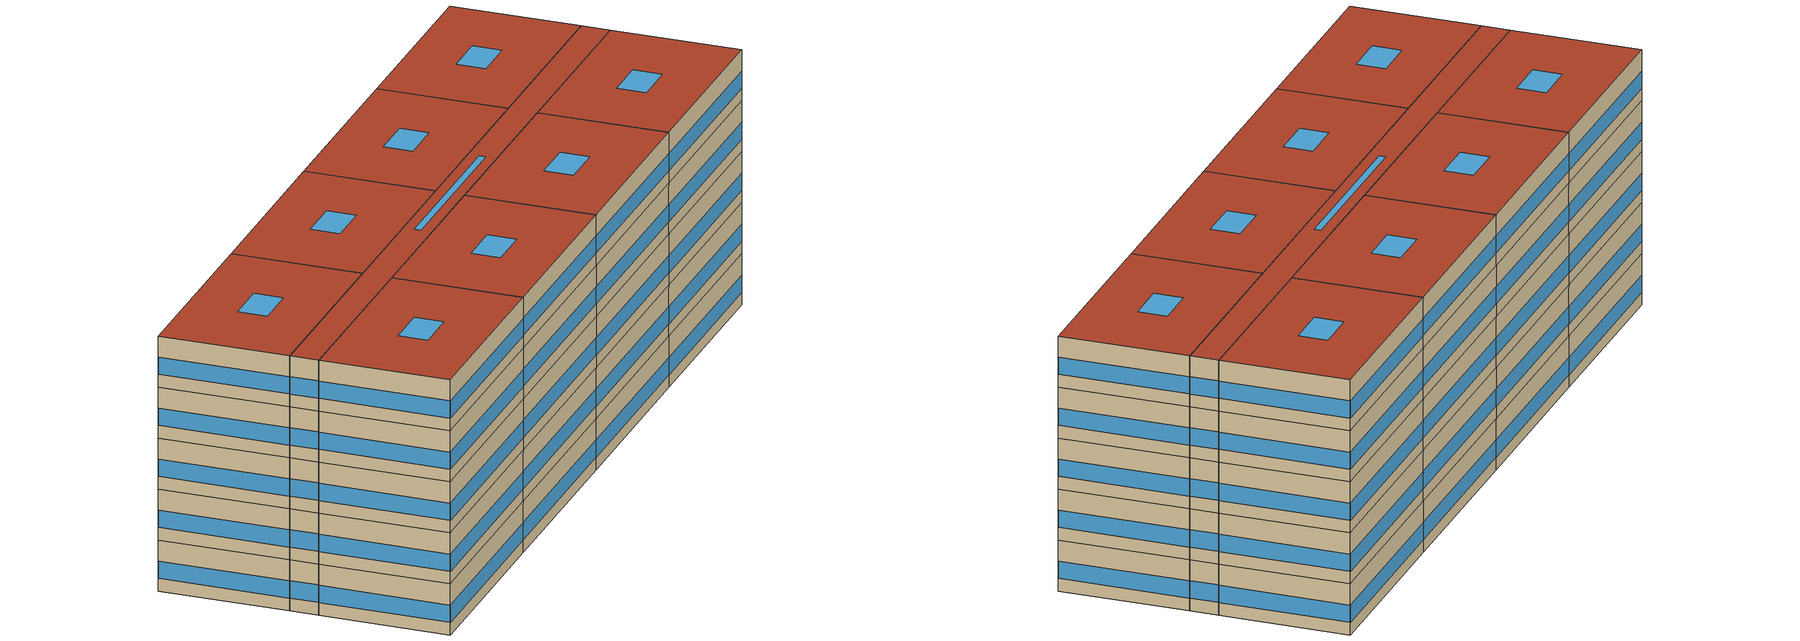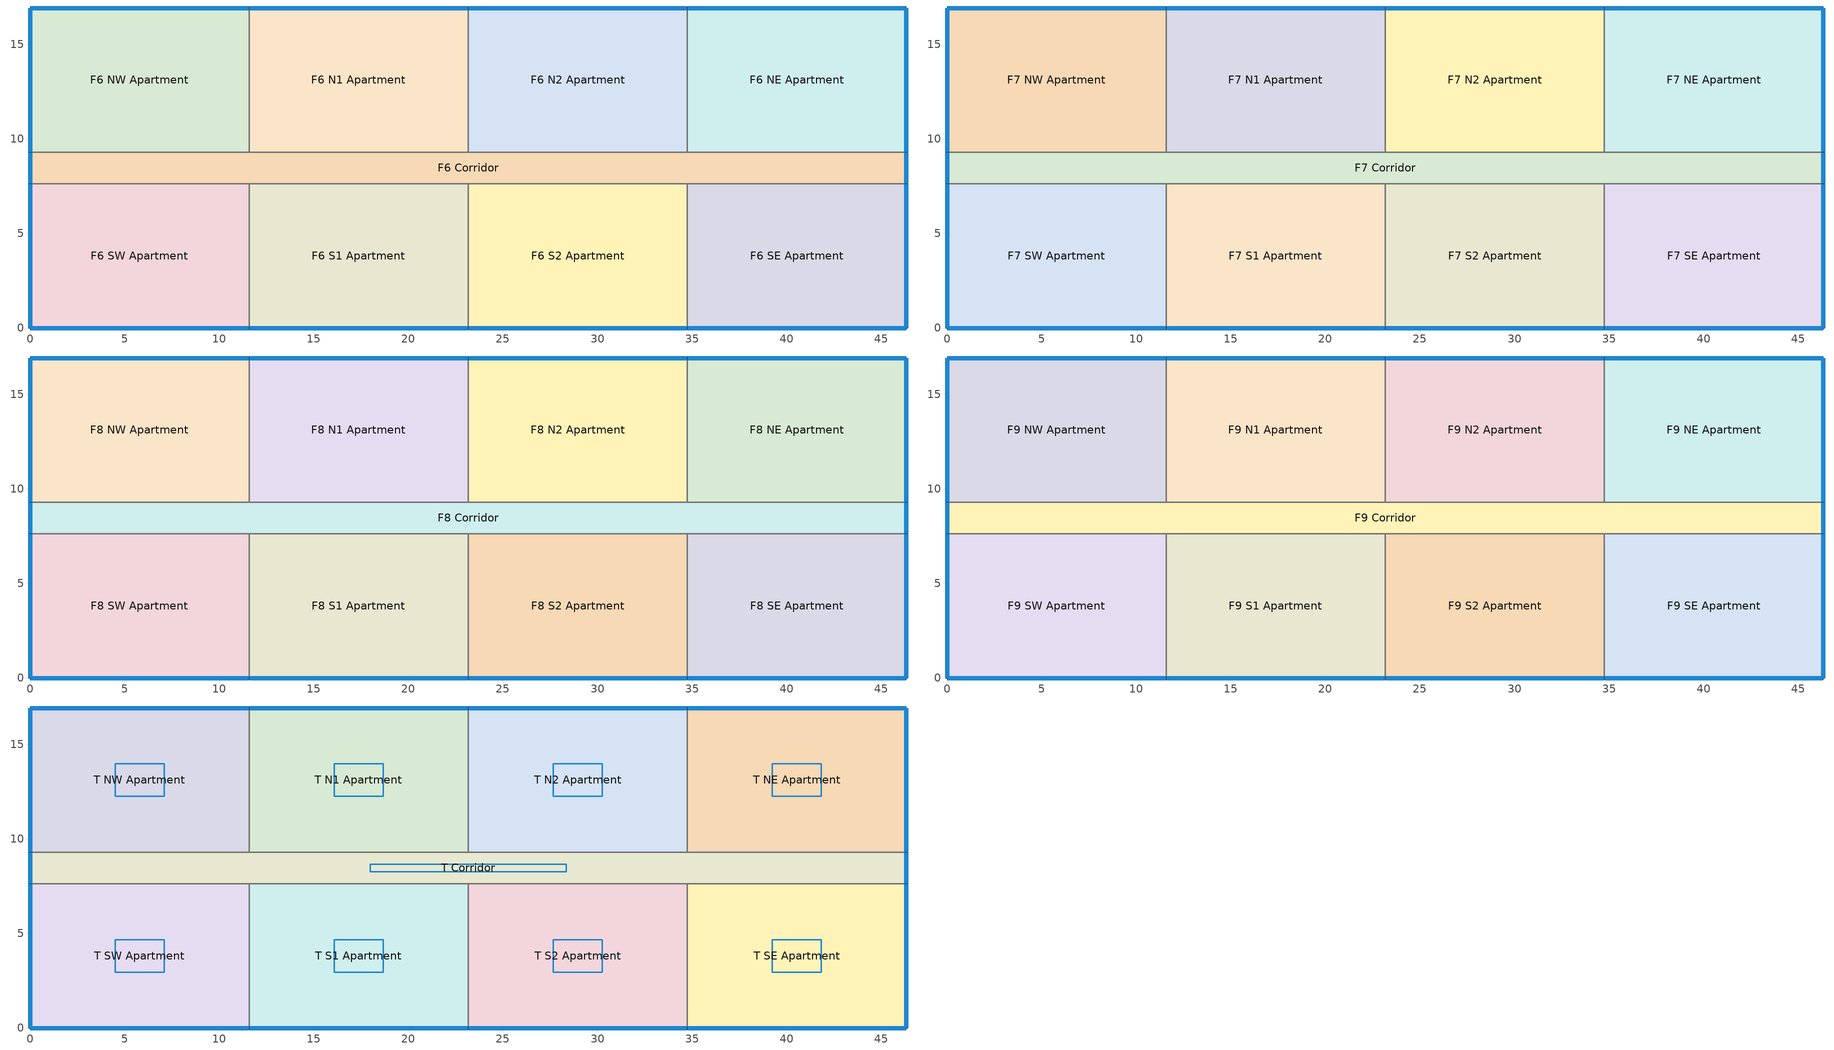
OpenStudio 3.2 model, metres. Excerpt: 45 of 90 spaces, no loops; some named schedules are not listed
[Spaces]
F6 S2 Apartment
 floor to M S2 Apartment: 34.75,7.62 34.75,0 23.16,0 23.16,7.62 z15.24
 wall outside: 23.16,0 34.75,0 z15.24:18.29
 wall to F6 Corridor: 34.75,7.62 23.16,7.62 z15.24:18.29
 wall to F6 S1 Apartment: 23.16,7.62 23.16,0 z15.24:18.29
 wall to F6 SE Apartment: 34.75,0 34.75,7.62 z15.24:18.29
 window (BTAP-Ext-FixedWindow:U=0.220 SHGC=0.600): 23.19,0 34.72,0 z16:17.02
F6 NE Apartment
 floor to M NE Apartment: 46.33,16.92 46.33,9.3 34.75,9.3 34.75,16.92 z15.24
 wall outside: 46.33,9.3 46.33,16.92 34.75,16.92 z15.24:18.29
 wall to F6 N2 Apartment: 34.75,16.92 34.75,9.3 z15.24:18.29
 wall to F6 Corridor: 34.75,9.3 46.33,9.3 z15.24:18.29
 window (BTAP-Ext-FixedWindow:U=0.220 SHGC=0.600): 46.33,9.32 46.33,16.89 / 46.3,16.92 34.77,16.92 z16:17.02
F6 S1 Apartment
 floor to M S1 Apartment: 23.16,7.62 23.16,0 11.58,0 11.58,7.62 z15.24
 wall outside: 11.58,0 23.16,0 z15.24:18.29
 wall to F6 SW Apartment: 11.58,7.62 11.58,0 z15.24:18.29
 wall to F6 Corridor: 23.16,7.62 11.58,7.62 z15.24:18.29
 window (BTAP-Ext-FixedWindow:U=0.220 SHGC=0.600): 11.61,0 23.14,0 z16:17.02
F6 Corridor
 floor to M Corridor: 46.33,9.3 46.33,7.62 0,7.62 0,9.3 z15.24
 wall outside: 46.33,7.62 46.33,9.3 / 0,9.3 0,7.62 z15.24:18.29
 wall to F6 N1 Apartment: 23.16,9.3 11.58,9.3 z15.24:18.29
 wall to F6 SE Apartment: 34.75,7.62 46.33,7.62 z15.24:18.29
 wall to F6 SW Apartment: 0,7.62 11.58,7.62 z15.24:18.29
 wall to F6 N2 Apartment: 34.75,9.3 23.16,9.3 z15.24:18.29
 wall to F6 NW Apartment: 11.58,9.3 0,9.3 z15.24:18.29
 window (BTAP-Ext-FixedWindow:U=0.220 SHGC=0.600): 46.33,7.65 46.33,9.27 / 0,9.27 0,7.65 z16:17.05
F6 SE Apartment
 floor to M SE Apartment: 46.33,7.62 46.33,0 34.75,0 34.75,7.62 z15.24
 wall outside: 34.75,0 46.33,0 46.33,7.62 z15.24:18.29
 window (BTAP-Ext-FixedWindow:U=0.220 SHGC=0.600): 46.33,0.03 46.33,7.59 / 34.77,0 46.3,0 z16:17.02
F6 N1 Apartment
 floor to M N1 Apartment: 23.16,16.92 23.16,9.3 11.58,9.3 11.58,16.92 z15.24
 wall outside: 23.16,16.92 11.58,16.92 z15.24:18.29
 wall to F6 N2 Apartment: 23.16,9.3 23.16,16.92 z15.24:18.29
 wall to F6 NW Apartment: 11.58,16.92 11.58,9.3 z15.24:18.29
 window (BTAP-Ext-FixedWindow:U=0.220 SHGC=0.600): 23.14,16.92 11.61,16.92 z16:17.02
F6 NW Apartment
 floor to M NW Apartment: 11.58,16.92 11.58,9.3 0,9.3 0,16.92 z15.24
 wall outside: 11.58,16.92 0,16.92 0,9.3 z15.24:18.29
 window (BTAP-Ext-FixedWindow:U=0.220 SHGC=0.600): 11.56,16.92 0.03,16.92 / 0,16.89 0,9.32 z16:17.02
F6 N2 Apartment
 floor to M N2 Apartment: 34.75,16.92 34.75,9.3 23.16,9.3 23.16,16.92 z15.24
 wall outside: 34.75,16.92 23.16,16.92 z15.24:18.29
 window (BTAP-Ext-FixedWindow:U=0.220 SHGC=0.600): 34.72,16.92 23.19,16.92 z16:17.02
F6 SW Apartment
 floor to M SW Apartment: 11.58,7.62 11.58,0 0,0 0,7.62 z15.24
 wall outside: 0,7.62 0,0 11.58,0 z15.24:18.29
 window (BTAP-Ext-FixedWindow:U=0.220 SHGC=0.600): 0.03,0 11.56,0 / 0,7.59 0,0.03 z16:17.02
F7 SE Apartment
 floor to F6 SE Apartment: 46.33,7.62 46.33,0 34.75,0 34.75,7.62 z18.29
 wall outside: 34.75,0 46.33,0 46.33,7.62 z18.29:21.33
 wall to F7 S2 Apartment: 34.75,7.62 34.75,0 z18.29:21.33
 wall to F7 Corridor: 46.33,7.62 34.75,7.62 z18.29:21.33
 window (BTAP-Ext-FixedWindow:U=0.220 SHGC=0.600): 46.33,0.03 46.33,7.59 / 34.77,0 46.3,0 z19.05:20.07
F7 N2 Apartment
 floor to F6 N2 Apartment: 34.75,16.92 34.75,9.3 23.16,9.3 23.16,16.92 z18.29
 wall outside: 34.75,16.92 23.16,16.92 z18.29:21.33
 wall to F7 Corridor: 23.16,9.3 34.75,9.3 z18.29:21.33
 wall to F7 NE Apartment: 34.75,9.3 34.75,16.92 z18.29:21.33
 wall to F7 N1 Apartment: 23.16,16.92 23.16,9.3 z18.29:21.33
 window (BTAP-Ext-FixedWindow:U=0.220 SHGC=0.600): 34.72,16.92 23.19,16.92 z19.05:20.07
F7 NE Apartment
 floor to F6 NE Apartment: 46.33,16.92 46.33,9.3 34.75,9.3 34.75,16.92 z18.29
 wall outside: 46.33,9.3 46.33,16.92 34.75,16.92 z18.29:21.33
 wall to F7 Corridor: 34.75,9.3 46.33,9.3 z18.29:21.33
 window (BTAP-Ext-FixedWindow:U=0.220 SHGC=0.600): 46.33,9.32 46.33,16.89 / 46.3,16.92 34.77,16.92 z19.05:20.07
F7 S2 Apartment
 floor to F6 S2 Apartment: 34.75,7.62 34.75,0 23.16,0 23.16,7.62 z18.29
 wall outside: 23.16,0 34.75,0 z18.29:21.33
 wall to F7 Corridor: 34.75,7.62 23.16,7.62 z18.29:21.33
 wall to F7 S1 Apartment: 23.16,7.62 23.16,0 z18.29:21.33
 window (BTAP-Ext-FixedWindow:U=0.220 SHGC=0.600): 23.19,0 34.72,0 z19.05:20.07
F7 NW Apartment
 floor to F6 NW Apartment: 11.58,16.92 11.58,9.3 0,9.3 0,16.92 z18.29
 wall outside: 11.58,16.92 0,16.92 0,9.3 z18.29:21.33
 wall to F7 Corridor: 0,9.3 11.58,9.3 z18.29:21.33
 wall to F7 N1 Apartment: 11.58,9.3 11.58,16.92 z18.29:21.33
 window (BTAP-Ext-FixedWindow:U=0.220 SHGC=0.600): 11.56,16.92 0.03,16.92 / 0,16.89 0,9.32 z19.05:20.07
F7 N1 Apartment
 floor to F6 N1 Apartment: 23.16,16.92 23.16,9.3 11.58,9.3 11.58,16.92 z18.29
 wall outside: 23.16,16.92 11.58,16.92 z18.29:21.33
 wall to F7 Corridor: 11.58,9.3 23.16,9.3 z18.29:21.33
 window (BTAP-Ext-FixedWindow:U=0.220 SHGC=0.600): 23.14,16.92 11.61,16.92 z19.05:20.07
F7 S1 Apartment
 floor to F6 S1 Apartment: 23.16,7.62 23.16,0 11.58,0 11.58,7.62 z18.29
 wall outside: 11.58,0 23.16,0 z18.29:21.33
 wall to F7 Corridor: 23.16,7.62 11.58,7.62 z18.29:21.33
 wall to F7 SW Apartment: 11.58,7.62 11.58,0 z18.29:21.33
 window (BTAP-Ext-FixedWindow:U=0.220 SHGC=0.600): 11.61,0 23.14,0 z19.05:20.07
F7 Corridor
 floor to F6 Corridor: 46.33,9.3 46.33,7.62 0,7.62 0,9.3 z18.29
 wall outside: 0,9.3 0,7.62 / 46.33,7.62 46.33,9.3 z18.29:21.33
 wall to F7 SW Apartment: 0,7.62 11.58,7.62 z18.29:21.33
 window (BTAP-Ext-FixedWindow:U=0.220 SHGC=0.600): 46.33,7.65 46.33,9.27 / 0,9.27 0,7.65 z19.05:20.1
F7 SW Apartment
 floor to F6 SW Apartment: 11.58,7.62 11.58,0 0,0 0,7.62 z18.29
 wall outside: 0,7.62 0,0 11.58,0 z18.29:21.33
 window (BTAP-Ext-FixedWindow:U=0.220 SHGC=0.600): 0.03,0 11.56,0 / 0,7.59 0,0.03 z19.05:20.07
F8 SW Apartment
 floor to F7 SW Apartment: 11.58,7.62 11.58,0 0,0 0,7.62 z21.33
 wall outside: 0,7.62 0,0 11.58,0 z21.33:24.38
 wall to F8 Corridor: 11.58,7.62 0,7.62 z21.33:24.38
 wall to F8 S1 Apartment: 11.58,0 11.58,7.62 z21.33:24.38
 window (BTAP-Ext-FixedWindow:U=0.220 SHGC=0.600): 0.03,0 11.56,0 / 0,7.59 0,0.03 z22.1:23.12
F8 N1 Apartment
 floor to F7 N1 Apartment: 23.16,16.92 23.16,9.3 11.58,9.3 11.58,16.92 z21.33
 wall outside: 23.16,16.92 11.58,16.92 z21.33:24.38
 wall to F8 NW Apartment: 11.58,16.92 11.58,9.3 z21.33:24.38
 wall to F8 Corridor: 11.58,9.3 23.16,9.3 z21.33:24.38
 wall to F8 N2 Apartment: 23.16,9.3 23.16,16.92 z21.33:24.38
 window (BTAP-Ext-FixedWindow:U=0.220 SHGC=0.600): 23.14,16.92 11.61,16.92 z22.1:23.12
F8 N2 Apartment
 floor to F7 N2 Apartment: 34.75,16.92 34.75,9.3 23.16,9.3 23.16,16.92 z21.33
 wall outside: 34.75,16.92 23.16,16.92 z21.33:24.38
 wall to F8 Corridor: 23.16,9.3 34.75,9.3 z21.33:24.38
 wall to F8 NE Apartment: 34.75,9.3 34.75,16.92 z21.33:24.38
 window (BTAP-Ext-FixedWindow:U=0.220 SHGC=0.600): 34.72,16.92 23.19,16.92 z22.1:23.12
F8 Corridor
 floor to F7 Corridor: 46.33,9.3 46.33,7.62 0,7.62 0,9.3 z21.33
 wall outside: 46.33,7.62 46.33,9.3 / 0,9.3 0,7.62 z21.33:24.38
 wall to F8 S1 Apartment: 11.58,7.62 23.16,7.62 z21.33:24.38
 wall to F8 SE Apartment: 34.75,7.62 46.33,7.62 z21.33:24.38
 wall to F8 NE Apartment: 46.33,9.3 34.75,9.3 z21.33:24.38
 wall to F8 NW Apartment: 11.58,9.3 0,9.3 z21.33:24.38
 wall to F8 S2 Apartment: 23.16,7.62 34.75,7.62 z21.33:24.38
 window (BTAP-Ext-FixedWindow:U=0.220 SHGC=0.600): 46.33,7.65 46.33,9.27 / 0,9.27 0,7.65 z22.1:23.14
F8 S1 Apartment
 floor to F7 S1 Apartment: 23.16,7.62 23.16,0 11.58,0 11.58,7.62 z21.33
 wall outside: 11.58,0 23.16,0 z21.33:24.38
 wall to F8 S2 Apartment: 23.16,0 23.16,7.62 z21.33:24.38
 window (BTAP-Ext-FixedWindow:U=0.220 SHGC=0.600): 11.61,0 23.14,0 z22.1:23.12
F8 S2 Apartment
 floor to F7 S2 Apartment: 34.75,7.62 34.75,0 23.16,0 23.16,7.62 z21.33
 wall outside: 23.16,0 34.75,0 z21.33:24.38
 wall to F8 SE Apartment: 34.75,0 34.75,7.62 z21.33:24.38
 window (BTAP-Ext-FixedWindow:U=0.220 SHGC=0.600): 23.19,0 34.72,0 z22.1:23.12
F8 SE Apartment
 floor to F7 SE Apartment: 46.33,7.62 46.33,0 34.75,0 34.75,7.62 z21.33
 wall outside: 34.75,0 46.33,0 46.33,7.62 z21.33:24.38
 window (BTAP-Ext-FixedWindow:U=0.220 SHGC=0.600): 46.33,0.03 46.33,7.59 / 34.77,0 46.3,0 z22.1:23.12
F8 NW Apartment
 floor to F7 NW Apartment: 11.58,16.92 11.58,9.3 0,9.3 0,16.92 z21.33
 wall outside: 11.58,16.92 0,16.92 0,9.3 z21.33:24.38
 window (BTAP-Ext-FixedWindow:U=0.220 SHGC=0.600): 11.56,16.92 0.03,16.92 / 0,16.89 0,9.32 z22.1:23.12
F8 NE Apartment
 floor to F7 NE Apartment: 46.33,16.92 46.33,9.3 34.75,9.3 34.75,16.92 z21.33
 wall outside: 46.33,9.3 46.33,16.92 34.75,16.92 z21.33:24.38
 window (BTAP-Ext-FixedWindow:U=0.220 SHGC=0.600): 46.33,9.32 46.33,16.89 / 46.3,16.92 34.77,16.92 z22.1:23.12
F9 SE Apartment
 floor to F8 SE Apartment: 46.33,7.62 46.33,0 34.75,0 34.75,7.62 z24.38
 wall outside: 34.75,0 46.33,0 46.33,7.62 z24.38:27.43
 wall to F9 S2 Apartment: 34.75,7.62 34.75,0 z24.38:27.43
 wall to F9 Corridor: 46.33,7.62 34.75,7.62 z24.38:27.43
 window (BTAP-Ext-FixedWindow:U=0.220 SHGC=0.600): 46.33,0.03 46.33,7.59 z25.14:26.17; 34.77,0 46.3,0 z25.14:26.16
F9 N2 Apartment
 floor to F8 N2 Apartment: 34.75,16.92 34.75,9.3 23.16,9.3 23.16,16.92 z24.38
 wall outside: 34.75,16.92 23.16,16.92 z24.38:27.43
 wall to F9 NE Apartment: 34.75,9.3 34.75,16.92 z24.38:27.43
 wall to F9 Corridor: 23.16,9.3 34.75,9.3 z24.38:27.43
 wall to F9 N1 Apartment: 23.16,16.92 23.16,9.3 z24.38:27.43
 window (BTAP-Ext-FixedWindow:U=0.220 SHGC=0.600): 34.72,16.92 23.19,16.92 z25.14:26.16
F9 SW Apartment
 floor to F8 SW Apartment: 11.58,7.62 11.58,0 0,0 0,7.62 z24.38
 wall outside: 0,7.62 0,0 11.58,0 z24.38:27.43
 wall to F9 Corridor: 11.58,7.62 0,7.62 z24.38:27.43
 wall to F9 S1 Apartment: 11.58,0 11.58,7.62 z24.38:27.43
 window (BTAP-Ext-FixedWindow:U=0.220 SHGC=0.600): 0.03,0 11.56,0 z25.14:26.16; 0,7.59 0,0.03 z25.14:26.17
F9 Corridor
 floor to F8 Corridor: 46.33,9.3 46.33,7.62 0,7.62 0,9.3 z24.38
 wall outside: 0,9.3 0,7.62 / 46.33,7.62 46.33,9.3 z24.38:27.43
 wall to F9 NE Apartment: 46.33,9.3 34.75,9.3 z24.38:27.43
 wall to F9 NW Apartment: 11.58,9.3 0,9.3 z24.38:27.43
 wall to F9 S1 Apartment: 11.58,7.62 23.16,7.62 z24.38:27.43
 wall to F9 N1 Apartment: 23.16,9.3 11.58,9.3 z24.38:27.43
 wall to F9 S2 Apartment: 23.16,7.62 34.75,7.62 z24.38:27.43
 window (BTAP-Ext-FixedWindow:U=0.220 SHGC=0.600): 46.33,7.65 46.33,9.27 / 0,9.27 0,7.65 z25.14:26.19
F9 NE Apartment
 floor to F8 NE Apartment: 46.33,16.92 46.33,9.3 34.75,9.3 34.75,16.92 z24.38
 wall outside: 46.33,9.3 46.33,16.92 34.75,16.92 z24.38:27.43
 window (BTAP-Ext-FixedWindow:U=0.220 SHGC=0.600): 46.33,9.32 46.33,16.89 z25.14:26.17; 46.3,16.92 34.77,16.92 z25.14:26.16
F9 S1 Apartment
 floor to F8 S1 Apartment: 23.16,7.62 23.16,0 11.58,0 11.58,7.62 z24.38
 wall outside: 11.58,0 23.16,0 z24.38:27.43
 wall to F9 S2 Apartment: 23.16,0 23.16,7.62 z24.38:27.43
 window (BTAP-Ext-FixedWindow:U=0.220 SHGC=0.600): 11.61,0 23.14,0 z25.14:26.16
F9 S2 Apartment
 floor to F8 S2 Apartment: 34.75,7.62 34.75,0 23.16,0 23.16,7.62 z24.38
 wall outside: 23.16,0 34.75,0 z24.38:27.43
 window (BTAP-Ext-FixedWindow:U=0.220 SHGC=0.600): 23.19,0 34.72,0 z25.14:26.16
F9 NW Apartment
 floor to F8 NW Apartment: 11.58,16.92 11.58,9.3 0,9.3 0,16.92 z24.38
 wall outside: 11.58,16.92 0,16.92 0,9.3 z24.38:27.43
 wall to F9 N1 Apartment: 11.58,9.3 11.58,16.92 z24.38:27.43
 window (BTAP-Ext-FixedWindow:U=0.220 SHGC=0.600): 11.56,16.92 0.03,16.92 z25.14:26.16; 0,16.89 0,9.32 z25.14:26.17
F9 N1 Apartment
 floor to F8 N1 Apartment: 23.16,16.92 23.16,9.3 11.58,9.3 11.58,16.92 z24.38
 wall outside: 23.16,16.92 11.58,16.92 z24.38:27.43
 window (BTAP-Ext-FixedWindow:U=0.220 SHGC=0.600): 23.14,16.92 11.61,16.92 z25.14:26.16
T N1 Apartment
 floor to F9 N1 Apartment: 23.16,16.92 23.16,9.3 11.58,9.3 11.58,16.92 z27.43
 wall outside: 23.16,16.92 11.58,16.92 z27.43:30.48
 wall to T NW Apartment: 11.58,16.92 11.58,9.3 z27.43:30.48
 wall to T Corridor: 11.58,9.3 23.16,9.3 z27.43:30.48
 wall to T N2 Apartment: 23.16,9.3 23.16,16.92 z27.43:30.48
 window (BTAP-Ext-FixedWindow:U=0.220 SHGC=0.600): 23.14,16.92 11.61,16.92 z28.19:29.21
 roof outside: 23.16,9.3 23.16,16.92 11.58,16.92 11.58,9.3 z30.48
 skylight (BTAP-Ext-Skylights:U=0.220 SHGC=0.600): 18.67,12.25 18.67,13.96 16.08,13.96 16.08,12.25 z30.48
T N2 Apartment
 floor to F9 N2 Apartment: 34.75,16.92 34.75,9.3 23.16,9.3 23.16,16.92 z27.43
 wall outside: 34.75,16.92 23.16,16.92 z27.43:30.48
 wall to T NE Apartment: 34.75,9.3 34.75,16.92 z27.43:30.48
 wall to T Corridor: 23.16,9.3 34.75,9.3 z27.43:30.48
 window (BTAP-Ext-FixedWindow:U=0.220 SHGC=0.600): 34.72,16.92 23.19,16.92 z28.19:29.21
 roof outside: 34.75,9.3 34.75,16.92 23.16,16.92 23.16,9.3 z30.48
 skylight (BTAP-Ext-Skylights:U=0.220 SHGC=0.600): 30.25,12.25 30.25,13.96 27.66,13.96 27.66,12.25 z30.48
T S2 Apartment
 floor to F9 S2 Apartment: 34.75,7.62 34.75,0 23.16,0 23.16,7.62 z27.43
 wall outside: 23.16,0 34.75,0 z27.43:30.48
 wall to T Corridor: 34.75,7.62 23.16,7.62 z27.43:30.48
 wall to T S1 Apartment: 23.16,7.62 23.16,0 z27.43:30.48
 wall to T SE Apartment: 34.75,0 34.75,7.62 z27.43:30.48
 window (BTAP-Ext-FixedWindow:U=0.220 SHGC=0.600): 23.19,0 34.72,0 z28.19:29.21
 roof outside: 34.75,0 34.75,7.62 23.16,7.62 23.16,0 z30.48
 skylight (BTAP-Ext-Skylights:U=0.220 SHGC=0.600): 30.25,2.96 30.25,4.66 27.66,4.66 27.66,2.96 z30.48
T SW Apartment
 floor to F9 SW Apartment: 11.58,7.62 11.58,0 0,0 0,7.62 z27.43
 wall outside: 0,7.62 0,0 11.58,0 z27.43:30.48
 wall to T Corridor: 11.58,7.62 0,7.62 z27.43:30.48
 wall to T S1 Apartment: 11.58,0 11.58,7.62 z27.43:30.48
 window (BTAP-Ext-FixedWindow:U=0.220 SHGC=0.600): 0.03,0 11.56,0 / 0,7.59 0,0.03 z28.19:29.21
 roof outside: 11.58,0 11.58,7.62 0,7.62 0,0 z30.48
 skylight (BTAP-Ext-Skylights:U=0.220 SHGC=0.600): 7.09,2.96 7.09,4.66 4.5,4.66 4.5,2.96 z30.48
T SE Apartment
 floor to F9 SE Apartment: 46.33,7.62 46.33,0 34.75,0 34.75,7.62 z27.43
 wall outside: 34.75,0 46.33,0 46.33,7.62 z27.43:30.48
 wall to T Corridor: 46.33,7.62 34.75,7.62 z27.43:30.48
 window (BTAP-Ext-FixedWindow:U=0.220 SHGC=0.600): 46.33,0.03 46.33,7.59 / 34.77,0 46.3,0 z28.19:29.21
 roof outside: 46.33,0 46.33,7.62 34.75,7.62 34.75,0 z30.48
 skylight (BTAP-Ext-Skylights:U=0.220 SHGC=0.600): 41.83,2.96 41.83,4.66 39.24,4.66 39.24,2.96 z30.48
T S1 Apartment
 floor to F9 S1 Apartment: 23.16,7.62 23.16,0 11.58,0 11.58,7.62 z27.43
 wall outside: 11.58,0 23.16,0 z27.43:30.48
 wall to T Corridor: 23.16,7.62 11.58,7.62 z27.43:30.48
 window (BTAP-Ext-FixedWindow:U=0.220 SHGC=0.600): 11.61,0 23.14,0 z28.19:29.21
 roof outside: 23.16,0 23.16,7.62 11.58,7.62 11.58,0 z30.48
 skylight (BTAP-Ext-Skylights:U=0.220 SHGC=0.600): 18.67,2.96 18.67,4.66 16.08,4.66 16.08,2.96 z30.48
T Corridor
 floor to F9 Corridor: 46.33,9.3 46.33,7.62 0,7.62 0,9.3 z27.43
 wall outside: 0,9.3 0,7.62 / 46.33,7.62 46.33,9.3 z27.43:30.48
 wall to T NE Apartment: 46.33,9.3 34.75,9.3 z27.43:30.48
 wall to T NW Apartment: 11.58,9.3 0,9.3 z27.43:30.48
 window (BTAP-Ext-FixedWindow:U=0.220 SHGC=0.600): 46.33,7.65 46.33,9.27 / 0,9.27 0,7.65 z28.19:29.24
 roof outside: 46.33,7.62 46.33,9.3 0,9.3 0,7.62 z30.48
 skylight (BTAP-Ext-Skylights:U=0.220 SHGC=0.600): 28.34,8.27 28.34,8.65 17.98,8.65 17.98,8.27 z30.48
T NE Apartment
 floor to F9 NE Apartment: 46.33,16.92 46.33,9.3 34.75,9.3 34.75,16.92 z27.43
 wall outside: 46.33,9.3 46.33,16.92 34.75,16.92 z27.43:30.48
 window (BTAP-Ext-FixedWindow:U=0.220 SHGC=0.600): 46.33,9.32 46.33,16.89 / 46.3,16.92 34.77,16.92 z28.19:29.21
 roof outside: 46.33,9.3 46.33,16.92 34.75,16.92 34.75,9.3 z30.48
 skylight (BTAP-Ext-Skylights:U=0.220 SHGC=0.600): 41.83,12.25 41.83,13.96 39.24,13.96 39.24,12.25 z30.48
T NW Apartment
 floor to F9 NW Apartment: 11.58,16.92 11.58,9.3 0,9.3 0,16.92 z27.43
 wall outside: 11.58,16.92 0,16.92 0,9.3 z27.43:30.48
 window (BTAP-Ext-FixedWindow:U=0.220 SHGC=0.600): 11.56,16.92 0.03,16.92 / 0,16.89 0,9.32 z28.19:29.21
 roof outside: 11.58,9.3 11.58,16.92 0,16.92 0,9.3 z30.48
 skylight (BTAP-Ext-Skylights:U=0.220 SHGC=0.600): 7.09,12.25 7.09,13.96 4.5,13.96 4.5,12.25 z30.48
[Site]
Calgary Intl AP_AB_CAN: Latitude {deg}=51.114; Longitude {deg}=-114.02; Time Zone {hr}=-7; Elevation {m}=1084.1; Terrain=City
[Building]
HighriseApartment: North Axis {deg}=0; Default Construction Set=BTAP-Mass at hdd = 5000.0; Standards Number of Stories=10; Standards Number of Above Ground Stories=10; Standards Template=NECB2011; Standards Building Type=HighriseApartment
[Site:WaterMainsTemperature]
Calculation Method=Correlation; Annual Average Outdoor Air Temperature {C}=5; Maximum Difference In Monthly Average Outdoor Air Temperatures {deltaC}=23.3
[Site:GroundTemperature:BuildingSurface]
19.527, 19.502, 19.536, 19.598, 20.002, 21.64, 22.225, 22.375, 21.449, 20.121, 19.802, 19.633
[SizingPeriod:DesignDay] Barometric Pressure {Pa}=88961; Sky Clearness=0; Rain Indicator=0; Snow Indicator=0; Day of Month=21; Daylight Saving Time Indicator=0; Humidity Indicating Type=Wetbulb; Dry-Bulb Temperature Range Modifier Type=DefaultMultipliers
Name | Maximum Dry-Bulb Temperature {C} | Daily Dry-Bulb Temperature Range {deltaC} | Humidity Indicating Conditions at Maximum Dry-Bulb | Wind Speed {m/s} | Wind Direction {deg} | Month | Day Type | Solar Model Indicator | ASHRAE Taub | ASHRAE Taud
Calgary Intl AP Ann Clg .4% Condns DB=>MWB | 28.5 | 12.1 | 16.1 | 4.5 | 160 | 7 | SummerDesignDay | ASHRAETau | 0.339 | 2.421
Calgary Intl AP Ann Htg 99.6% Condns DB | -28.5 | 0 | -28.5 | 2.9 | 200 | 1 | WinterDesignDay | ASHRAEClearSky
[Material:NoMass] Roughness=Smooth; Thermal Absorptance=0.9; Solar Absorptance=0.7
Name | Thermal Resistance {m2-K/W} | Visible Absorptance
Typical Carpet Pad; Typical Carpet Pad 1 | 0.21648 | 0.8
Typical Insulation 1 | 5.91238 | 0.7
Typical Insulation 2 | 4.49096 | 0.7
Typical Insulation 3 | 6.17282 | 0.7
Typical Carpet Pad 2 | 1.25503 | 0.8
Typical Carpet Pad 3; Typical Carpet Pad 4 | 3.45515 | 0.8
Typical Insulation 4 | 0.454528 | 0.7
Typical Insulation 5 | 0.454545 | 0.7
[Material]
Name | Roughness | Thickness {m} | Conductivity {W/m-K} | Density {kg/m3} | Specific Heat {J/kg-K} | Thermal Absorptance | Solar Absorptance | Visible Absorptance
G05 25mm wood | MediumSmooth | 0.0254 | 0.15 | 608 | 1630 | 0.9 | 0.5 | 0.5
100mm Normalweight concrete floor 1 | MediumSmooth | 0.1016 | 2.31 | 2322 | 832
G01 13mm gypsum board 1 | Smooth | 0.0127 | 0.16 | 800 | 1090 | 0.9 | 0.7 | 0.5
4 in. Normalweight Concrete Floor 1 | MediumRough | 0.1016 | 2.31 | 2322 | 832 | 0.9 | 0.7 | 0.7
1IN Stucco 1 | Smooth | 0.0253 | 0.6918 | 1858 | 837 | 0.9 | 0.7 | 0.92
8IN CONCRETE HW RefBldg 1 | Rough | 0.2032 | 1.311 | 2240 | 836.8 | 0.9 | 0.7 | 0.7
1/2IN Gypsum 1 | Smooth | 0.0127 | 0.16 | 784.9 | 830 | 0.9 | 0.4 | 0.4
Metal Roof Surface 1; F08 Metal surface 1 | Smooth | 0.0008 | 45.28 | 7824 | 500 | 0.9 | 0.7 | 0.7
6 in. Normalweight Concrete Floor 1; 6 in. Normalweight Concrete Floor 2; 6 in. Normalweight Concrete Floor 3 | MediumRough | 0.1524 | 2.31 | 2322 | 832 | 0.9 | 0.7 | 0.7
[Construction]
BTAP-Int-Partition; BTAP-Int-Door: G05 25mm wood
BTAP-Int-Floor: 100mm Normalweight concrete floor 1, Typical Carpet Pad
BTAP-Int-Wall: G01 13mm gypsum board 1, G01 13mm gypsum board 1
BTAP-Int-Ceiling: Typical Carpet Pad, 100mm Normalweight concrete floor 1
BTAP-Int-Window: SimpleGlazing
BTAP-Ext-Floor-Mass:U-0.162: Typical Insulation 1, 4 in. Normalweight Concrete Floor 1, Typical Carpet Pad 1
BTAP-Ext-Wall-Mass:U-0.21: 1IN Stucco 1, 8IN CONCRETE HW RefBldg 1, Typical Insulation 2, 1/2IN Gypsum 1
BTAP-Ext-Roof-Metal:U-0.162: Metal Roof Surface 1, Typical Insulation 3
BTAP-Grnd-Floor-Mass:U-0.757: 6 in. Normalweight Concrete Floor 1, Typical Carpet Pad 2
BTAP-Grnd-Wall-Mass:U-0.284: 6 in. Normalweight Concrete Floor 2, Typical Carpet Pad 3
BTAP-Grnd-Roof-Mass:U-0.284: 6 in. Normalweight Concrete Floor 3, Typical Carpet Pad 4
BTAP-Ext-FixedWindow:U=0.220 SHGC=0.600; BTAP-Ext-GlassDoors:U=0.220 SHGC=0.600; BTAP-Ext-Skylights:U=0.220 SHGC=0.600; BTAP-Ext-DaylightDomes:U=0.220 SHGC=0.600; BTAP-Ext-DaylightDiffuser:U=0.220 SHGC=0.600: SimpleGlazing:U=0.220 SHGC=0.600
BTAP-Ext-Door:U-2.2: F08 Metal surface 1, Typical Insulation 4
BTAP-Ext-OverHeadDoor:U-2.2: Typical Insulation 5
[DefaultConstructionSet]
BTAP-Mass at hdd = 5000.0: Default Exterior Surface Constructions=BTAP-Mass at hdd = 5000.0; Default Interior Surface Constructions=Default Surface Constructions 2; Default Ground Contact Surface Constructions=BTAP-Mass at hdd = 5000.0 1; Default Exterior SubSurface Constructions=BTAP-Mass at hdd = 5000.0; Default Interior SubSurface Constructions=Default Sub Surface Constructions 2; Interior Partition Construction=BTAP-Int-Partition
[DefaultSurfaceConstructions]
Name | Floor Construction | Wall Construction | Roof Ceiling Construction
Default Surface Constructions 2 | BTAP-Int-Floor | BTAP-Int-Wall | BTAP-Int-Ceiling
BTAP-Mass at hdd = 5000.0 | BTAP-Ext-Floor-Mass:U-0.162 | BTAP-Ext-Wall-Mass:U-0.21 | BTAP-Ext-Roof-Metal:U-0.162
BTAP-Mass at hdd = 5000.0 1 | BTAP-Grnd-Floor-Mass:U-0.757 | BTAP-Grnd-Wall-Mass:U-0.284 | BTAP-Grnd-Roof-Mass:U-0.284
[DefaultSubSurfaceConstructions]
Name | Fixed Window Construction | Operable Window Construction | Door Construction | Glass Door Construction | Overhead Door Construction | Skylight Construction | Tubular Daylight Dome Construction | Tubular Daylight Diffuser Construction
Default Sub Surface Constructions 2 | BTAP-Int-Window | BTAP-Int-Window | BTAP-Int-Door
BTAP-Mass at hdd = 5000.0 | BTAP-Ext-FixedWindow:U=0.220 SHGC=0.600 | BTAP-Ext-FixedWindow:U=0.220 SHGC=0.600 | BTAP-Ext-Door:U-2.2 | BTAP-Ext-GlassDoors:U=0.220 SHGC=0.600 | BTAP-Ext-OverHeadDoor:U-2.2 | BTAP-Ext-Skylights:U=0.220 SHGC=0.600 | BTAP-Ext-DaylightDomes:U=0.220 SHGC=0.600 | BTAP-Ext-DaylightDiffuser:U=0.220 SHGC=0.600
[WindowMaterial:SimpleGlazingSystem] U-Factor {W/m2-K}=2.2; Solar Heat Gain Coefficient=0.6; Visible Transmittance=0.21
SimpleGlazing; SimpleGlazing:U=0.220 SHGC=0.600
[Space] Part of Total Floor Area=Yes
Name | Space Type | Building Story | Thermal Zone
F8 SE Apartment | Space Function Dwelling Unit(s) | Building Story 8 | DU_BT=Space Function_ST=Dwelling Unit(s)_FL=Building Story 8_SCHG 1
F8 SW Apartment | Space Function Dwelling Unit(s) | Building Story 8 | DU_BT=Space Function_ST=Dwelling Unit(s)_FL=Building Story 8_SCHG 4
F6 NE Apartment | Space Function Dwelling Unit(s) | Building Story 6 | DU_BT=Space Function_ST=Dwelling Unit(s)_FL=Building Story 6_SCHG 5
F9 SE Apartment | Space Function Dwelling Unit(s) | Building Story 9 | DU_BT=Space Function_ST=Dwelling Unit(s)_FL=Building Story 9_SCHG 2
F6 S1 Apartment | Space Function Dwelling Unit(s) | Building Story 6 | DU_BT=Space Function_ST=Dwelling Unit(s)_FL=Building Story 6_SCHG 3
F7 S1 Apartment | Space Function Dwelling Unit(s) | Building Story 7 | DU_BT=Space Function_ST=Dwelling Unit(s)_FL=Building Story 7_SCHG 6
F7 SE Apartment | Space Function Dwelling Unit(s) | Building Story 7 | DU_BT=Space Function_ST=Dwelling Unit(s)_FL=Building Story 7_SCHG 4
F6 SE Apartment | Space Function Dwelling Unit(s) | Building Story 6 | DU_BT=Space Function_ST=Dwelling Unit(s)_FL=Building Story 6_SCHG 4
F7 NW Apartment | Space Function Dwelling Unit(s) | Building Story 7 | DU_BT=Space Function_ST=Dwelling Unit(s)_FL=Building Story 7_SCHG 3
F7 N2 Apartment | Space Function Dwelling Unit(s) | Building Story 7 | DU_BT=Space Function_ST=Dwelling Unit(s)_FL=Building Story 7_SCHG 1
F7 SW Apartment | Space Function Dwelling Unit(s) | Building Story 7 | DU_BT=Space Function_ST=Dwelling Unit(s)_FL=Building Story 7_SCHG 2
F8 N1 Apartment | Space Function Dwelling Unit(s) | Building Story 8 | DU_BT=Space Function_ST=Dwelling Unit(s)_FL=Building Story 8_SCHG 2
F7 NE Apartment | Space Function Dwelling Unit(s) | Building Story 7 | DU_BT=Space Function_ST=Dwelling Unit(s)_FL=Building Story 7_SCHG
F8 N2 Apartment | Space Function Dwelling Unit(s) | Building Story 8 | DU_BT=Space Function_ST=Dwelling Unit(s)_FL=Building Story 8_SCHG
F9 S1 Apartment | Space Function Dwelling Unit(s) | Building Story 9 | DU_BT=Space Function_ST=Dwelling Unit(s)_FL=Building Story 9_SCHG 3
F6 S2 Apartment | Space Function Dwelling Unit(s) | Building Story 6 | DU_BT=Space Function_ST=Dwelling Unit(s)_FL=Building Story 6_SCHG 2
F9 NW Apartment | Space Function Dwelling Unit(s) | Building Story 9 | DU_BT=Space Function_ST=Dwelling Unit(s)_FL=Building Story 9_SCHG 7
T S2 Apartment | Space Function Dwelling Unit(s) | Building Story 10 | DU_BT=Space Function_ST=Dwelling Unit(s)_FL=Building Story 10_SCHG 3
T N1 Apartment | Space Function Dwelling Unit(s) | Building Story 10 | DU_BT=Space Function_ST=Dwelling Unit(s)_FL=Building Story 10_SCHG 2
F6 Corridor | Space Function Corr. < 2.4m wide-sch-G | Building Story 6 | WILD_ST=Corr. < 2.4m wide-sch-G_FL=Building Story 6_SCH=G
F7 S2 Apartment | Space Function Dwelling Unit(s) | Building Story 7 | DU_BT=Space Function_ST=Dwelling Unit(s)_FL=Building Story 7_SCHG 5
F9 NE Apartment | Space Function Dwelling Unit(s) | Building Story 9 | DU_BT=Space Function_ST=Dwelling Unit(s)_FL=Building Story 9_SCHG 1
F8 NE Apartment | Space Function Dwelling Unit(s) | Building Story 8 | DU_BT=Space Function_ST=Dwelling Unit(s)_FL=Building Story 8_SCHG 5
T N2 Apartment | Space Function Dwelling Unit(s) | Building Story 10 | DU_BT=Space Function_ST=Dwelling Unit(s)_FL=Building Story 10_SCHG 6
F9 N2 Apartment | Space Function Dwelling Unit(s) | Building Story 9 | DU_BT=Space Function_ST=Dwelling Unit(s)_FL=Building Story 9_SCHG 6
F9 S2 Apartment | Space Function Dwelling Unit(s) | Building Story 9 | DU_BT=Space Function_ST=Dwelling Unit(s)_FL=Building Story 9_SCHG 4
T SW Apartment | Space Function Dwelling Unit(s) | Building Story 10 | DU_BT=Space Function_ST=Dwelling Unit(s)_FL=Building Story 10_SCHG 4
F8 Corridor | Space Function Corr. < 2.4m wide-sch-G | Building Story 8 | WILD_ST=Corr. < 2.4m wide-sch-G_FL=Building Story 8_SCH=G
F8 S1 Apartment | Space Function Dwelling Unit(s) | Building Story 8 | DU_BT=Space Function_ST=Dwelling Unit(s)_FL=Building Story 8_SCHG 7
F7 N1 Apartment | Space Function Dwelling Unit(s) | Building Story 7 | DU_BT=Space Function_ST=Dwelling Unit(s)_FL=Building Story 7_SCHG 7
F8 NW Apartment | Space Function Dwelling Unit(s) | Building Story 8 | DU_BT=Space Function_ST=Dwelling Unit(s)_FL=Building Story 8_SCHG 6
T S1 Apartment | Space Function Dwelling Unit(s) | Building Story 10 | DU_BT=Space Function_ST=Dwelling Unit(s)_FL=Building Story 10_SCHG 5
F9 N1 Apartment | Space Function Dwelling Unit(s) | Building Story 9 | DU_BT=Space Function_ST=Dwelling Unit(s)_FL=Building Story 9_SCHG 5
F6 N1 Apartment | Space Function Dwelling Unit(s) | Building Story 6 | DU_BT=Space Function_ST=Dwelling Unit(s)_FL=Building Story 6_SCHG 7
F8 S2 Apartment | Space Function Dwelling Unit(s) | Building Story 8 | DU_BT=Space Function_ST=Dwelling Unit(s)_FL=Building Story 8_SCHG 3
F6 N2 Apartment | Space Function Dwelling Unit(s) | Building Story 6 | DU_BT=Space Function_ST=Dwelling Unit(s)_FL=Building Story 6_SCHG 6
T SE Apartment | Space Function Dwelling Unit(s) | Building Story 10 | DU_BT=Space Function_ST=Dwelling Unit(s)_FL=Building Story 10_SCHG 7
T NW Apartment | Space Function Dwelling Unit(s) | Building Story 10 | DU_BT=Space Function_ST=Dwelling Unit(s)_FL=Building Story 10_SCHG
F9 SW Apartment | Space Function Dwelling Unit(s) | Building Story 9 | DU_BT=Space Function_ST=Dwelling Unit(s)_FL=Building Story 9_SCHG
F9 Corridor | Space Function Corr. < 2.4m wide-sch-G | Building Story 9 | WILD_ST=Corr. < 2.4m wide-sch-G_FL=Building Story 9_SCH=G
T NE Apartment | Space Function Dwelling Unit(s) | Building Story 10 | DU_BT=Space Function_ST=Dwelling Unit(s)_FL=Building Story 10_SCHG 1
F6 NW Apartment | Space Function Dwelling Unit(s) | Building Story 6 | DU_BT=Space Function_ST=Dwelling Unit(s)_FL=Building Story 6_SCHG 1
T Corridor | Space Function Corr. < 2.4m wide-sch-G | Building Story 10 | WILD_ST=Corr. < 2.4m wide-sch-G_FL=Building Story 10_SCH=G
F7 Corridor | Space Function Corr. < 2.4m wide-sch-G | Building Story 7 | WILD_ST=Corr. < 2.4m wide-sch-G_FL=Building Story 7_SCH=G
F6 SW Apartment | Space Function Dwelling Unit(s) | Building Story 6 | DU_BT=Space Function_ST=Dwelling Unit(s)_FL=Building Story 6_SCHG
[BuildingStory]
Name | Nominal Z Coordinate {m}
Building Story 6 | 15.2393
Building Story 7 | 18.2871
Building Story 8 | 21.3349
Building Story 9 | 24.3828
Building Story 10 | 27.4307
[SpaceType] Standards Building Type=Space Function
Name | Default Schedule Set | Design Specification Outdoor Air Object | Standards Space Type
Space Function Corr. < 2.4m wide-sch-G | Space Function Corr. < 2.4m wide-sch-G Schedule Set | Space Function Corr. < 2.4m wide-sch-G Ventilation | Corr. < 2.4m wide-sch-G
Space Function Dwelling Unit(s) | Space Function Dwelling Unit(s) Schedule Set | Space Function Dwelling Unit(s) Ventilation | Dwelling Unit(s)
[People:Definition] Number of People Calculation Method=People/Area; Fraction Radiant=0.3
Name | People per Space Floor Area {person/m2}
Space Function Corr. < 2.4m wide-sch-G People Definition | 0.0100104
Space Function Dwelling Unit(s) People Definition | 0.0166841
[People] Work Efficiency Schedule=Work Efficiency Schedule; Clothing Insulation Schedule=Clothing Schedule; Air Velocity Schedule=Air Velocity Schedule; Multiplier=1
Name | People Definition | Space or SpaceType
Space Function Corr. < 2.4m wide-sch-G People | Space Function Corr. < 2.4m wide-sch-G People Definition | Space Function Corr. < 2.4m wide-sch-G
Space Function Dwelling Unit(s) People | Space Function Dwelling Unit(s) People Definition | Space Function Dwelling Unit(s)
[Lights:Definition] Design Level Calculation Method=Watts/Area; Fraction Radiant=0.5; Fraction Visible=0.2
Name | Watts per Space Floor Area {W/m2}
Space Function Corr. < 2.4m wide-sch-G Lights Definition | 8.39993
Space Function Dwelling Unit(s) Lights Definition | 4.99996
[Lights] Fraction Replaceable=1
Name | Lights Definition | Space or SpaceType
Space Function Corr. < 2.4m wide-sch-G Lights | Space Function Corr. < 2.4m wide-sch-G Lights Definition | Space Function Corr. < 2.4m wide-sch-G
Space Function Dwelling Unit(s) Lights | Space Function Dwelling Unit(s) Lights Definition | Space Function Dwelling Unit(s)
[DesignSpecification:OutdoorAir] Outdoor Air Method=Sum
Name | Outdoor Air Flow per Floor Area {m3/s-m2}
Space Function Corr. < 2.4m wide-sch-G Ventilation | 0.000254
Space Function Dwelling Unit(s) Ventilation | 0.0003048
[DefaultScheduleSet] Number of People Schedule=NECB-G-Occupancy; People Activity Level Schedule=NECB-Activity; Lighting Schedule=NECB-G-Lighting; Electric Equipment Schedule=NECB-G-Electric-Equipment; Infiltration Schedule=Always On
Space Function Corr. < 2.4m wide-sch-G Schedule Set; Space Function Dwelling Unit(s) Schedule Set
[ThermostatSetpoint:DualSetpoint] Heating Setpoint Temperature Schedule=NECB-G-Thermostat Setpoint-Heating; Cooling Setpoint Temperature Schedule=NECB-G-Thermostat Setpoint-Cooling
Space Function Dwelling Unit(s) Thermostat 160; Space Function Dwelling Unit(s) Thermostat 163; Space Function Dwelling Unit(s) Thermostat 164; Space Function Dwelling Unit(s) Thermostat 165; Space Function Dwelling Unit(s) Thermostat 169; Space Function Dwelling Unit(s) Thermostat 170; Space Function Dwelling Unit(s) Thermostat 171; Space Function Dwelling Unit(s) Thermostat 174; Space Function Dwelling Unit(s) Thermostat 175; Space Function Dwelling Unit(s) Thermostat 176; Space Function Dwelling Unit(s) Thermostat 182; Space Function Dwelling Unit(s) Thermostat 184; Space Function Dwelling Unit(s) Thermostat 186; Space Function Dwelling Unit(s) Thermostat 187; Space Function Dwelling Unit(s) Thermostat 189; Space Function Dwelling Unit(s) Thermostat 190; Space Function Dwelling Unit(s) Thermostat 191; Space Function Dwelling Unit(s) Thermostat 195; Space Function Dwelling Unit(s) Thermostat 196; Space Function Dwelling Unit(s) Thermostat 197; Space Function Dwelling Unit(s) Thermostat 198; Space Function Dwelling Unit(s) Thermostat 200; Space Function Dwelling Unit(s) Thermostat 204; Space Function Dwelling Unit(s) Thermostat 205; Space Function Dwelling Unit(s) Thermostat 206; Space Function Dwelling Unit(s) Thermostat 207; Space Function Dwelling Unit(s) Thermostat 210; Space Function Dwelling Unit(s) Thermostat 211; Space Function Dwelling Unit(s) Thermostat 212; Space Function Dwelling Unit(s) Thermostat 214; Space Function Dwelling Unit(s) Thermostat 216; Space Function Dwelling Unit(s) Thermostat 217; Space Function Dwelling Unit(s) Thermostat 219; Space Function Dwelling Unit(s) Thermostat 220; Space Function Dwelling Unit(s) Thermostat 224; Space Function Dwelling Unit(s) Thermostat 226; Space Function Dwelling Unit(s) Thermostat 231; Space Function Dwelling Unit(s) Thermostat 233; Space Function Dwelling Unit(s) Thermostat 234; Space Function Dwelling Unit(s) Thermostat 235; Space Function Corr. < 2.4m wide-sch-G Thermostat 21; Space Function Corr. < 2.4m wide-sch-G Thermostat 22; Space Function Corr. < 2.4m wide-sch-G Thermostat 25; Space Function Corr. < 2.4m wide-sch-G Thermostat 29; Space Function Corr. < 2.4m wide-sch-G Thermostat 30
[ElectricEquipment:Definition]
Space Function Dwelling Unit(s) Elec Equip Definition: Design Level Calculation Method=Watts/Area; Watts per Space Floor Area {W/m2}=4.99996; Fraction Radiant=0.5
[ElectricEquipment]
Space Function Dwelling Unit(s) Elec Equip: Electric Equipment Definition=Space Function Dwelling Unit(s) Elec Equip Definition; Space or SpaceType=Space Function Dwelling Unit(s)
[SpaceInfiltration:DesignFlowRate] Schedule=Always On Discrete; Design Flow Rate Calculation Method=Flow/ExteriorArea; Flow per Exterior Surface Area {m3/s-m2}=0.00025; Constant Term Coefficient=0; Temperature Term Coefficient=0; Velocity Term Coefficient=0.224; Velocity Squared Term Coefficient=0
Name | Space or SpaceType
F6 Corridor Infiltration | F6 Corridor
F6 N1 Apartment Infiltration | F6 N1 Apartment
F6 N2 Apartment Infiltration | F6 N2 Apartment
F6 NE Apartment Infiltration | F6 NE Apartment
F6 NW Apartment Infiltration | F6 NW Apartment
F6 S1 Apartment Infiltration | F6 S1 Apartment
F6 S2 Apartment Infiltration | F6 S2 Apartment
F6 SE Apartment Infiltration | F6 SE Apartment
F6 SW Apartment Infiltration | F6 SW Apartment
F7 Corridor Infiltration | F7 Corridor
F7 N1 Apartment Infiltration | F7 N1 Apartment
F7 N2 Apartment Infiltration | F7 N2 Apartment
F7 NE Apartment Infiltration | F7 NE Apartment
F7 NW Apartment Infiltration | F7 NW Apartment
F7 S1 Apartment Infiltration | F7 S1 Apartment
F7 S2 Apartment Infiltration | F7 S2 Apartment
F7 SE Apartment Infiltration | F7 SE Apartment
F7 SW Apartment Infiltration | F7 SW Apartment
F8 Corridor Infiltration | F8 Corridor
F8 N1 Apartment Infiltration | F8 N1 Apartment
F8 N2 Apartment Infiltration | F8 N2 Apartment
F8 NE Apartment Infiltration | F8 NE Apartment
F8 NW Apartment Infiltration | F8 NW Apartment
F8 S1 Apartment Infiltration | F8 S1 Apartment
F8 S2 Apartment Infiltration | F8 S2 Apartment
F8 SE Apartment Infiltration | F8 SE Apartment
F8 SW Apartment Infiltration | F8 SW Apartment
F9 Corridor Infiltration | F9 Corridor
F9 N1 Apartment Infiltration | F9 N1 Apartment
F9 N2 Apartment Infiltration | F9 N2 Apartment
F9 NE Apartment Infiltration | F9 NE Apartment
F9 NW Apartment Infiltration | F9 NW Apartment
F9 S1 Apartment Infiltration | F9 S1 Apartment
F9 S2 Apartment Infiltration | F9 S2 Apartment
F9 SE Apartment Infiltration | F9 SE Apartment
F9 SW Apartment Infiltration | F9 SW Apartment
T Corridor Infiltration | T Corridor
T N1 Apartment Infiltration | T N1 Apartment
T N2 Apartment Infiltration | T N2 Apartment
T NE Apartment Infiltration | T NE Apartment
T NW Apartment Infiltration | T NW Apartment
T S1 Apartment Infiltration | T S1 Apartment
T S2 Apartment Infiltration | T S2 Apartment
T SE Apartment Infiltration | T SE Apartment
T SW Apartment Infiltration | T SW Apartment
[ThermalZone] Use Ideal Air Loads=No
Name | Thermostat
DU_BT=Space Function_ST=Dwelling Unit(s)_FL=Building Story 6_SCHG | Space Function Dwelling Unit(s) Thermostat 160
DU_BT=Space Function_ST=Dwelling Unit(s)_FL=Building Story 6_SCHG 1 | Space Function Dwelling Unit(s) Thermostat 163
DU_BT=Space Function_ST=Dwelling Unit(s)_FL=Building Story 9_SCHG | Space Function Dwelling Unit(s) Thermostat 164
DU_BT=Space Function_ST=Dwelling Unit(s)_FL=Building Story 10_SCHG | Space Function Dwelling Unit(s) Thermostat 165
DU_BT=Space Function_ST=Dwelling Unit(s)_FL=Building Story 9_SCHG 1 | Space Function Dwelling Unit(s) Thermostat 169
DU_BT=Space Function_ST=Dwelling Unit(s)_FL=Building Story 10_SCHG 1 | Space Function Dwelling Unit(s) Thermostat 170
DU_BT=Space Function_ST=Dwelling Unit(s)_FL=Building Story 6_SCHG 2 | Space Function Dwelling Unit(s) Thermostat 171
DU_BT=Space Function_ST=Dwelling Unit(s)_FL=Building Story 8_SCHG | Space Function Dwelling Unit(s) Thermostat 174
DU_BT=Space Function_ST=Dwelling Unit(s)_FL=Building Story 7_SCHG | Space Function Dwelling Unit(s) Thermostat 175
DU_BT=Space Function_ST=Dwelling Unit(s)_FL=Building Story 9_SCHG 2 | Space Function Dwelling Unit(s) Thermostat 176
DU_BT=Space Function_ST=Dwelling Unit(s)_FL=Building Story 7_SCHG 1 | Space Function Dwelling Unit(s) Thermostat 182
DU_BT=Space Function_ST=Dwelling Unit(s)_FL=Building Story 7_SCHG 2 | Space Function Dwelling Unit(s) Thermostat 184
DU_BT=Space Function_ST=Dwelling Unit(s)_FL=Building Story 9_SCHG 3 | Space Function Dwelling Unit(s) Thermostat 186
DU_BT=Space Function_ST=Dwelling Unit(s)_FL=Building Story 7_SCHG 3 | Space Function Dwelling Unit(s) Thermostat 187
DU_BT=Space Function_ST=Dwelling Unit(s)_FL=Building Story 6_SCHG 3 | Space Function Dwelling Unit(s) Thermostat 189
DU_BT=Space Function_ST=Dwelling Unit(s)_FL=Building Story 8_SCHG 1 | Space Function Dwelling Unit(s) Thermostat 190
DU_BT=Space Function_ST=Dwelling Unit(s)_FL=Building Story 8_SCHG 2 | Space Function Dwelling Unit(s) Thermostat 191
DU_BT=Space Function_ST=Dwelling Unit(s)_FL=Building Story 10_SCHG 2 | Space Function Dwelling Unit(s) Thermostat 195
DU_BT=Space Function_ST=Dwelling Unit(s)_FL=Building Story 8_SCHG 3 | Space Function Dwelling Unit(s) Thermostat 196
DU_BT=Space Function_ST=Dwelling Unit(s)_FL=Building Story 8_SCHG 4 | Space Function Dwelling Unit(s) Thermostat 197
DU_BT=Space Function_ST=Dwelling Unit(s)_FL=Building Story 7_SCHG 4 | Space Function Dwelling Unit(s) Thermostat 198
DU_BT=Space Function_ST=Dwelling Unit(s)_FL=Building Story 6_SCHG 4 | Space Function Dwelling Unit(s) Thermostat 200
DU_BT=Space Function_ST=Dwelling Unit(s)_FL=Building Story 10_SCHG 3 | Space Function Dwelling Unit(s) Thermostat 204
DU_BT=Space Function_ST=Dwelling Unit(s)_FL=Building Story 9_SCHG 4 | Space Function Dwelling Unit(s) Thermostat 205
DU_BT=Space Function_ST=Dwelling Unit(s)_FL=Building Story 10_SCHG 4 | Space Function Dwelling Unit(s) Thermostat 206
DU_BT=Space Function_ST=Dwelling Unit(s)_FL=Building Story 10_SCHG 5 | Space Function Dwelling Unit(s) Thermostat 207
DU_BT=Space Function_ST=Dwelling Unit(s)_FL=Building Story 6_SCHG 5 | Space Function Dwelling Unit(s) Thermostat 210
DU_BT=Space Function_ST=Dwelling Unit(s)_FL=Building Story 7_SCHG 5 | Space Function Dwelling Unit(s) Thermostat 211
DU_BT=Space Function_ST=Dwelling Unit(s)_FL=Building Story 6_SCHG 6 | Space Function Dwelling Unit(s) Thermostat 212
DU_BT=Space Function_ST=Dwelling Unit(s)_FL=Building Story 7_SCHG 6 | Space Function Dwelling Unit(s) Thermostat 214
DU_BT=Space Function_ST=Dwelling Unit(s)_FL=Building Story 9_SCHG 5 | Space Function Dwelling Unit(s) Thermostat 216
DU_BT=Space Function_ST=Dwelling Unit(s)_FL=Building Story 8_SCHG 5 | Space Function Dwelling Unit(s) Thermostat 217
DU_BT=Space Function_ST=Dwelling Unit(s)_FL=Building Story 10_SCHG 6 | Space Function Dwelling Unit(s) Thermostat 219
DU_BT=Space Function_ST=Dwelling Unit(s)_FL=Building Story 9_SCHG 6 | Space Function Dwelling Unit(s) Thermostat 220
DU_BT=Space Function_ST=Dwelling Unit(s)_FL=Building Story 8_SCHG 6 | Space Function Dwelling Unit(s) Thermostat 224
DU_BT=Space Function_ST=Dwelling Unit(s)_FL=Building Story 9_SCHG 7 | Space Function Dwelling Unit(s) Thermostat 226
DU_BT=Space Function_ST=Dwelling Unit(s)_FL=Building Story 10_SCHG 7 | Space Function Dwelling Unit(s) Thermostat 231
DU_BT=Space Function_ST=Dwelling Unit(s)_FL=Building Story 8_SCHG 7 | Space Function Dwelling Unit(s) Thermostat 233
DU_BT=Space Function_ST=Dwelling Unit(s)_FL=Building Story 7_SCHG 7 | Space Function Dwelling Unit(s) Thermostat 234
DU_BT=Space Function_ST=Dwelling Unit(s)_FL=Building Story 6_SCHG 7 | Space Function Dwelling Unit(s) Thermostat 235
WILD_ST=Corr. < 2.4m wide-sch-G_FL=Building Story 7_SCH=G | Space Function Corr. < 2.4m wide-sch-G Thermostat 21
WILD_ST=Corr. < 2.4m wide-sch-G_FL=Building Story 9_SCH=G | Space Function Corr. < 2.4m wide-sch-G Thermostat 22
WILD_ST=Corr. < 2.4m wide-sch-G_FL=Building Story 6_SCH=G | Space Function Corr. < 2.4m wide-sch-G Thermostat 25
WILD_ST=Corr. < 2.4m wide-sch-G_FL=Building Story 8_SCH=G | Space Function Corr. < 2.4m wide-sch-G Thermostat 29
WILD_ST=Corr. < 2.4m wide-sch-G_FL=Building Story 10_SCH=G | Space Function Corr. < 2.4m wide-sch-G Thermostat 30
[Foundation:Kiva]
Bldg Kiva Foundation: Wall Height Above Grade {m}=0; Wall Depth Below Slab {m}=0
[Foundation:Kiva:Settings]

[Schedule:Day]
NECB-G-Occupancy Default: 7, 0, 0.9, 8, 0, 0.7, 9, 0, 0.4, 17, 0, 0.3, 18, 0, 0.5, 24, 0, 0.9
NECB-Activity Default; NECB-Activity Winter Design Day; NECB-Activity Summer Design Day: 24, 0, 130
NECB-G-Lighting Default: 1, 0, 0.3, 6, 0, 0, 7, 0, 0.2, 9, 0, 0.5, 19, 0, 0, 22, 0, 0.9, 23, 0, 0.8, 24, 0, 0.6
[Schedule:Rule] Date Specification Type=DateRange; Start Month=1; Start Day=1; End Month=12; End Day=31
Name | Schedule Ruleset | Rule Order | Day Schedule | Apply Monday | Apply Tuesday | Apply Wednesday | Apply Thursday | Apply Friday | Apply Saturday | Apply Sunday
Schedule Rule 2 | NECB-G-Occupancy | 2 | NECB-G-Occupancy Default|Wkdy Day | Yes | Yes | Yes | Yes | Yes
Schedule Rule 3 | NECB-G-Occupancy | 1 | NECB-G-Occupancy Sat Day |  |  |  |  |  | Yes
Schedule Rule 4 | NECB-G-Occupancy | 0 | NECB-G-Occupancy Sun|Hol Day |  |  |  |  |  |  | Yes
Schedule Rule 5 | NECB-G-Lighting | 2 | NECB-G-Lighting Default|Wkdy Day | Yes | Yes | Yes | Yes | Yes
Schedule Rule 6 | NECB-G-Lighting | 1 | NECB-G-Lighting Sat Day |  |  |  |  |  | Yes
Schedule Rule 7 | NECB-G-Lighting | 0 | NECB-G-Lighting Sun|Hol Day |  |  |  |  |  |  | Yes
